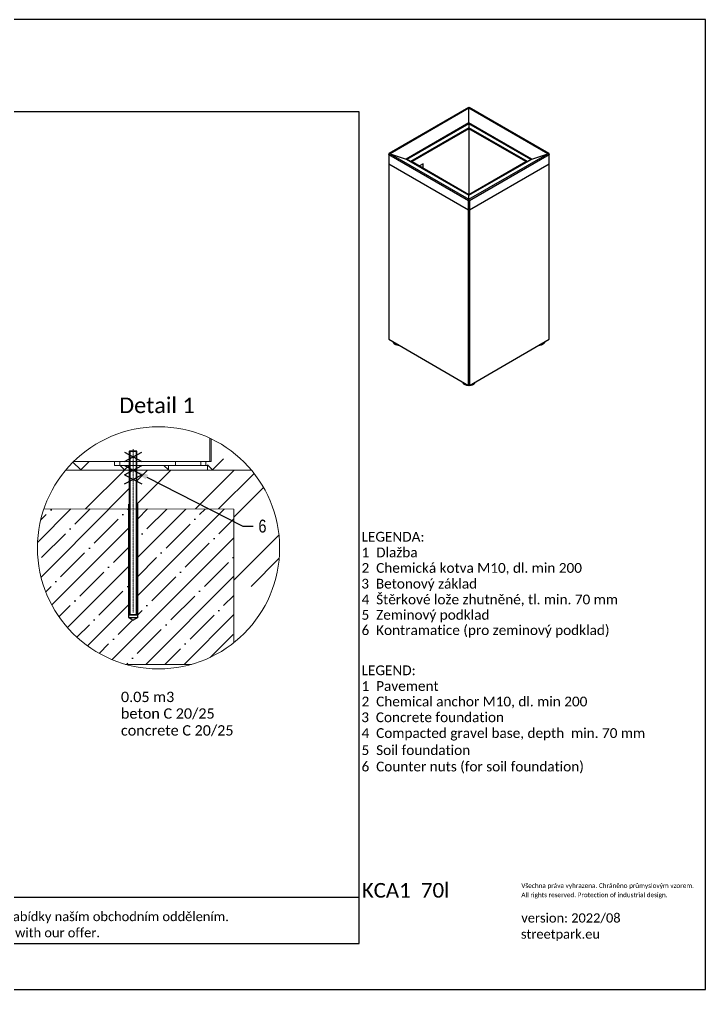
# Model space of a CAD drawing. Header units: millimetres. Extents: x 5064 to 10366, y 3085 to 6834.
# Drawn here: x 7715 to 10366, y 3085 to 6834 of the extents above; entities that cross this region are included whole.
import ezdxf
from ezdxf import colors
from ezdxf.entities.mleader import LeaderData, LeaderLine
from ezdxf.lldxf.tags import DXFTag
from ezdxf.math import Vec2, Vec3

# ---------------------------------------------------------------- set-up
doc = ezdxf.new("R2010")
doc.units = ezdxf.units.MM
doc.header["$LTSCALE"] = 0.3
doc.linetypes.add('DashDot', pattern=[15, 9, -3, 0, -3])
doc.layers.add('Nekreslit', color=6, linetype='Continuous', plot=False)
doc.layers.add('OSY', color=7, linetype='Continuous')
doc.layers.add('POSTAVY ATD', color=8, linetype='Continuous')
doc.layers.add('SRAFY', color=251, linetype='Continuous', lineweight=13)
doc.styles.add('Calibri', font='calibri.ttf')
doc.styles.add('SEACAD_Arial', font='arial.ttf', dxfattribs={"width": 0.8})
tags = doc.linetypes.add('HIDDEN2', pattern=[4.7625, 3.175, -1.5875]).pattern_tags.tags
tags[6:7] = [DXFTag(74, 4), DXFTag(75, 0), DXFTag(340, '0'), DXFTag(46, 0.0), DXFTag(50, 0.0), DXFTag(44, 0.0), DXFTag(45, 0.0)]
tags[4:5] = [DXFTag(74, 4), DXFTag(75, 0), DXFTag(340, '0'), DXFTag(46, 0.0), DXFTag(50, 0.0), DXFTag(44, 0.0), DXFTag(45, 0.0)]
pattern_1 = [(45, (-14279.41, -10859.28), (-84.8528, 84.8528), [60, -60]), (135, (-14109.71, -10859.28), (-84.8528, -84.8528), [60, -60])]

msp = doc.modelspace()

# ---------------------------------------------------------------- hatches: boundary and pattern name
at = {"true_color": 0xc7c8ca, "transparency": 33554508}
h = msp.add_hatch(dxfattribs=at)
h.set_pattern_fill('ANSI35', color=9, scale=16.5)
h.set_pattern_definition([(45, (-13351.54, -10989.32), (-74.0871, 74.0871), []), (45, (-13277.46, -10989.32), (-74.0871, 74.0871), [130.96875, -26.19375, 0, -26.19375])])
edge = h.paths.add_edge_path()
edge.add_line((8136.5, 4523.4), (8136.6, 4942.3))
edge.add_line((8136.6, 4942.3), (7809.7, 4942.5))
edge.add_arc((8252.8, 4792.2), 467.9, 161.2652, 254.1686)
edge.add_line((8125.2, 4342), (8380.5, 4342))
edge.add_arc((8252.8, 4792.2), 467.9, 285.8316, 308.4095)
edge.add_line((8543.6, 4425.6), (8543.6, 4942))
edge.add_line((8543.6, 4942), (8172.7, 4942.3))
edge.add_line((8172.7, 4942.3), (8172.5, 4523.4))
edge.add_line((8172.5, 4523.4), (8154.5, 4513.1))
edge.add_line((8154.5, 4513.1), (8136.5, 4523.4))
at = {"layer": 'SRAFY'}
h = msp.add_hatch(dxfattribs=at)
h.set_pattern_fill('TERACO', color=256, scale=60)
h.set_pattern_definition(pattern_1)
edge = h.paths.add_edge_path()
edge.add_arc((8252.8, 4792.2), 467.9, 39.8009, 47.2944)
edge.add_line((8570.2, 5136.1), (8441.4, 5136.1))
edge.add_line((8441.4, 5136.1), (8441.4, 5091.8))
edge.add_line((8441.4, 5091.8), (8612.4, 5091.8))
h = msp.add_hatch(dxfattribs=at)
h.set_pattern_fill('TERACO', color=256, scale=60)
h.set_pattern_definition(pattern_1)
edge = h.paths.add_edge_path()
edge.add_line((8082.4, 5110.9), (8082.4, 5125.9))
edge.add_line((8082.4, 5125.9), (7924.5, 5125.9))
edge.add_arc((8244.2, 4792.8), 461.7, 133.8263, 139.4597)
edge.add_line((7893.3, 5092.9), (8291.4, 5092.9))
edge.add_line((8291.4, 5092.9), (8291.4, 5110.9))
edge.add_line((8291.4, 5110.9), (8082.4, 5110.9))
h = msp.add_hatch(dxfattribs=at)
h.set_pattern_fill('GOST_GROUND', color=256, scale=30)
h.set_pattern_definition([(45, (-16315.52, -10858.4), (424.264, -3e-14), [600]), (45, (-16225.52, -10858.4), (424.264, -3e-14), [600]), (45, (-16135.52, -10858.4), (424.264, -3e-14), [600])])
edge = h.paths.add_edge_path()
edge.add_line((8139.5, 4942.5), (8139.5, 5092.5))
edge.add_line((8139.5, 5092.5), (7893.9, 5092.4))
edge.add_arc((8252.8, 4792.2), 467.9, 140.0988, 161.2744)
edge.add_line((7809.7, 4942.5), (8139.5, 4942.5))
edge = h.paths.add_edge_path()
edge.add_line((8169.5, 5092.5), (8169.5, 4942.5))
edge.add_line((8169.5, 4942.5), (8543.6, 4942.6))
edge.add_line((8543.6, 4942.6), (8543.6, 4643.3))
edge.add_line((8543.6, 4643.3), (8696.5, 4643.3))
edge.add_arc((8252.8, 4792.2), 467.9, 341.4458, 399.9602)
edge.add_line((8611.5, 5092.8), (8169.5, 5092.5))

# ---------------------------------------------------------------- linework, layer by layer
at = {"color": 7, "linetype": 'Continuous', "lineweight": 25}
for p, q in [((9451.1, 6493), (9143.2, 6315.3)), ((9452.1, 6491.1), (9147.3, 6315.1)), ((9452.1, 6491.1), (9452.1, 6492.6)), ((9452.1, 6492.6), (9452.1, 6491.1)), ((9452.1, 6434.4), (9452.1, 6491.1)), ((9756.8, 6315.1), (9452.1, 6491.1)), ((9760.9, 6315.3), (9453.1, 6493)), ((9452.1, 6434.4), (9209.5, 6294.4)), ((9452.1, 6415.2), (9226.2, 6284.8)), ((9452.1, 6411.1), (9232.9, 6284.6)), ((9452.1, 6431), (9452.1, 6434.4)), ((9694.6, 6294.4), (9452.1, 6434.4)), ((9452.1, 6434.4), (9452.1, 6431)), ((9452.1, 6431), (9452.1, 6415.2)), ((9677.9, 6284.8), (9452.1, 6415.2)), ((9671.3, 6284.6), (9452.1, 6411.1)), ((9452.1, 6411.1), (9452.1, 6158)), ((9142.3, 6312.2), (9142.3, 6313.8)), ((9142.3, 6312.2), (9450.6, 6134.2)), ((9142.3, 6312.2), (9142.3, 6275.6)), ((9147.3, 6315.1), (9209.5, 6294.4)), ((9147.3, 6315.1), (9452.1, 6139.2)), ((9452.1, 6139.2), (9756.8, 6315.1)), ((9453.5, 6134.2), (9761.8, 6312.2)), ((9694.6, 6294.4), (9756.8, 6315.1)), ((9761.8, 6313.8), (9761.8, 6312.2)), ((9761.8, 6275.6), (9761.8, 6312.2)), ((9142.3, 6275.6), (9450.6, 6097.6)), ((9142.3, 6275.6), (9142.3, 5597.9)), ((9209.5, 6294.4), (9452.1, 6154.4)), ((9452.1, 6154.5), (9210.4, 6294)), ((9232.9, 6284.6), (9452.1, 6158)), ((9275.3, 6276.4), (9261.1, 6268.3)), ((9275.3, 6260.1), (9275.3, 6276.4)), ((9452.1, 6154.4), (9694.6, 6294.4)), ((9693.7, 6294), (9452.1, 6154.5)), ((9452.1, 6158), (9671.3, 6284.6)), ((9453.5, 6097.6), (9761.8, 6275.6)), ((9761.8, 5597.9), (9761.8, 6275.6)), ((9452.1, 6154.4), (9452.1, 6154.5)), ((9452.1, 6154.5), (9452.1, 6154.4)), ((9452.1, 6139.2), (9452.1, 6154.4)), ((9452.1, 6135), (9450.6, 6134.2)), ((9450.6, 6097.6), (9450.6, 6134.2)), ((9452.1, 6138.3), (9452.1, 6139.2)), ((9452.1, 6139.2), (9452.1, 6138.3)), ((9452.1, 6138.3), (9452.1, 6136.7)), ((9452.1, 6135), (9452.1, 6136.7)), ((9452.1, 6136.7), (9452.1, 6135)), ((9452.1, 6098.4), (9452.1, 6135)), ((9452.1, 6135), (9453.5, 6134.2)), ((9453.5, 6134.2), (9453.5, 6097.6)), ((9452.1, 6098.4), (9450.6, 6097.6)), ((9450.6, 6097.6), (9453.5, 6097.6)), ((9450.6, 5419.9), (9450.6, 6097.6)), ((9452.1, 6098.4), (9453.5, 6097.6)), ((9453.5, 6097.6), (9453.5, 5419.9)), ((9142.3, 5597.9), (9450.6, 5419.9)), ((9453.5, 5419.9), (9761.8, 5597.9)), ((9738.3, 5584.3), (9738.6, 5584.5)), ((9434.2, 5429.4), (9434.5, 5429.2)), ((9453.5, 5419.9), (9450.6, 5419.9)), ((9469.6, 5429.2), (9469.9, 5429.4))]:
    msp.add_line(p, q, dxfattribs=at)
at = {"color": 1, "linetype": 'Continuous', "lineweight": 25}
for p, q in [((9142.8, 6313.6), (9142.3, 6313.8)), ((9761.4, 6313.6), (9761.8, 6313.8))]:
    msp.add_line(p, q, dxfattribs=at)
at = {"color": 7, "linetype": 'Continuous', "lineweight": 18}
for p, q in [((8450.4, 5125.9), (8450.4, 5216.4)), ((8456.4, 5213.6), (8456.4, 5125.9)), ((7924.8, 5125.9), (8450.4, 5125.9)), ((8082.4, 5110.9), (8082.4, 5125.9)), ((8082.4, 5110.9), (8103.3, 5110.9)), ((8103.3, 5110.9), (8103.3, 5125.9)), ((8103.3, 5110.9), (8291.4, 5110.9)), ((8291.4, 5110.9), (8291.4, 5092.9)), ((8291.4, 5110.9), (8441.4, 5110.9)), ((8318.3, 5125.9), (8318.3, 5110.9)), ((8415.9, 5125.9), (8415.9, 5110.9)), ((8435.4, 5125.9), (8435.4, 5110.9)), ((8441.4, 5092.9), (8441.4, 5110.9)), ((8456.4, 5125.9), (8450.4, 5125.9)), ((8291.4, 5092.9), (8441.4, 5092.9))]:
    msp.add_line(p, q, dxfattribs=at)
for p, q in [((8120.7, 5161.9), (8188.2, 5125.9)), ((8120.7, 5125.9), (8188.2, 5161.9)), ((8141.9, 5167.4), (8139.5, 5165)), ((8169.5, 5165), (8139.5, 5165)), ((8139.5, 5165), (8139.5, 4534.8)), ((8141.9, 5167.4), (8167.1, 5167.4)), ((8141.9, 5167.4), (8141.9, 4532.4)), ((8169.5, 5165), (8167.1, 5167.4)), ((8167.1, 4532.4), (8167.1, 5167.4)), ((8169.5, 4534.8), (8169.5, 5165)), ((8120.7, 5110.9), (8188.2, 5074.9)), ((8120.7, 5074.9), (8188.2, 5110.9)), ((8120.7, 5074.9), (8188.2, 5038.9)), ((8120.7, 5038.9), (8188.2, 5074.9)), ((8139.5, 4534.8), (8169.5, 4534.8)), ((8139.5, 4534.8), (8141.9, 4532.4)), ((8167.1, 4532.4), (8154.5, 4532.4)), ((8167.1, 4532.4), (8169.5, 4534.8))]:
    msp.add_line(p, q)
at = {"linetype": 'HIDDEN2'}
for p, q in [((8136.6, 4960.3), (8136.5, 4523.4)), ((8172.5, 4523.4), (8172.7, 4960.3))]:
    msp.add_line(p, q, dxfattribs=at)
at = {"color": 7, "linetype": 'HIDDEN2', "ltscale": 0.2}
msp.add_line((8136.5, 4523.4), (8172.5, 4523.4), dxfattribs=at)
at = {"linetype": 'HIDDEN2', "ltscale": 0.2}
for p in [(8136.5, 4523.4), (8172.5, 4523.4)]:
    msp.add_line(p, (8154.5, 4513.1), dxfattribs=at)
at = {"color": 7, "linetype": 'HIDDEN2'}
msp.add_line((8154.5, 4532.4), (8141.9, 4532.4), dxfattribs=at)
at = {"color": 7, "linetype": 'Continuous', "lineweight": 25, "flags": 128}
for points in [[(9691.6, 6292.8), (9452.1, 6431), (9212.5, 6292.8)], [(9158.4, 5588.6), (9158.8, 5587), (9159.5, 5585.4), (9160.6, 5583.8), (9161.9, 5582.3), (9163.6, 5580.9), (9165.6, 5579.6), (9167.8, 5578.4), (9170.2, 5577.4), (9172.8, 5576.6), (9175.5, 5576), (9178.4, 5575.6), (9181.3, 5575.3), (9181.4, 5575.3)], [(9722.7, 5575.3), (9723.4, 5575.4), (9726.3, 5575.6), (9729.1, 5576.1), (9731.8, 5576.8), (9734.4, 5577.6), (9736.8, 5578.6), (9739, 5579.8), (9740.9, 5581.1), (9742.5, 5582.6), (9743.8, 5584.1), (9744.8, 5585.7), (9745.4, 5587.4), (9745.7, 5588.6)], [(9165.5, 5584.5), (9165.6, 5584.5), (9165.8, 5584.3)], [(9427.1, 5433.5), (9427.3, 5432.7), (9427.9, 5431), (9428.8, 5429.4), (9430, 5427.8), (9431.5, 5426.4), (9433.4, 5425), (9435.5, 5423.8), (9437.8, 5422.7), (9440.3, 5421.8), (9443, 5421.1), (9445.8, 5420.6), (9448.7, 5420.3), (9450.1, 5420.2)], [(9454, 5420.2), (9454.7, 5420.2), (9457.6, 5420.5), (9460.4, 5421), (9463.1, 5421.7), (9465.7, 5422.5), (9468.1, 5423.5), (9470.3, 5424.7), (9472.2, 5426), (9473.8, 5427.4), (9475.1, 5429), (9476.1, 5430.6), (9476.7, 5432.2), (9477, 5433.5)]]:
    msp.add_lwpolyline(points, dxfattribs=at)
at = {"lineweight": 9}
msp.add_circle((8252.8, 4792.2), 467.9, dxfattribs=at)
at = {"color": 7, "linetype": 'Continuous', "lineweight": 25}
for centre, major_axis, ratio, start_param, end_param in [((9452.1, 6490.2), (-0.91, 2.92), 0.368996, 5.580441, 6.365757), ((9452.1, 6490.2), (0.91, 2.92), 0.368996, 6.200613, 6.98593), ((9145.2, 6313), (2.49, -1.88), 0.711574, 2.062249, 3.633046), ((9145.2, 6313), (2.49, 1.88), 0.711574, 1.079343, 2.65014), ((9145.2, 6313), (4.24, 0), 0.577382, 1.047198, 1.570796), ((9145.2, 6313), (4.24, 0), 0.577382, 1.047198, 1.570796), ((9758.9, 6313), (4.24, 0), 0.577382, 1.570796, 2.094395), ((9758.9, 6313), (4.24, 0), 0.577382, 1.570796, 2.094395), ((9758.9, 6313), (2.49, 1.88), 0.711574, 5.791732, 7.362529), ((9758.9, 6313), (2.49, -1.88), 0.711574, 0.491453, 2.062249), ((9207.4, 6292.3), (4.24, 0), 0.577382, 0.785479, 1.047198), ((9207.4, 6292.3), (4.24, 0), 0.577382, 0.785479, 1.047198), ((9696.7, 6292.3), (4.24, 0), 0.577382, 2.094395, 2.356113), ((9696.7, 6292.3), (4.24, 0), 0.577382, 2.094395, 2.356113), ((9452.1, 6135.8), (0.91, 2.92), 0.368996, 0.702745, 2.273541), ((9452.1, 6135.8), (-0.91, 2.92), 0.368996, 4.009644, 5.580441)]:
    msp.add_ellipse(centre, major_axis=major_axis, ratio=ratio, start_param=start_param, end_param=end_param, dxfattribs=at)
at = {"layer": 'Nekreslit'}
msp.add_line((5421.4, 3442.3), (9027.3, 3442.3), dxfattribs=at)
for points in [[(5064.4, 3085.3), (10366.1, 3085.3), (10366.1, 6834), (5064.4, 6834)], [(5421.4, 3263.8), (9027.3, 3263.8), (9027.3, 6477), (5421.4, 6477)]]:
    msp.add_lwpolyline(points, close=True, dxfattribs=at)
at = {"layer": 'OSY', "linetype": 'DashDot', "lineweight": 9}
msp.add_line((8154.5, 5174), (8154.5, 4542), dxfattribs=at)
at = {"layer": 'POSTAVY ATD', "lineweight": 5}
msp.add_line((7894.3, 5092.9), (8611.4, 5092.9), dxfattribs=at)
for points in [[(8543.6, 4425.6), (8543.6, 4942), (7809.7, 4942.5)], [(8125.2, 4342), (8380.5, 4342)]]:
    msp.add_lwpolyline(points, dxfattribs=at)

# ---------------------------------------------------------------- texts
at = {"style": 'Calibri'}
for s, height, p in [('LEGENDA:', 37.73, (9037.1, 4816.2)), ('1  Dlažba', 37.73, (9037.1, 4755.6)), ('2  Chemická kotva M10, dl. min 200', 37.733, (9037.1, 4695.7)), ('3  Betonový základ', 37.733, (9036, 4634.8)), ('4  Štěrkové lože zhutněné, tl. min. 70 mm', 37.733, (9037.1, 4573.8)), ('5  Zeminový podklad', 37.733, (9037.1, 4514.3)), ('6  Kontramatice (pro zeminový podklad)', 37.733, (9037.1, 4455.2)), ('LEGEND:', 37.73, (9037.1, 4300.1)), ('1  Pavement', 37.733, (9037.1, 4239.4)), ('0.05 m3', 40, (8107.5, 4196.2)), ('2  Chemical anchor M10, dl. min 200', 37.733, (9037.1, 4179.5)), ('beton C 20/25', 40, (8107.5, 4132)), ('3  Concrete foundation', 37.733, (9036, 4118.6)), ('concrete C 20/25', 40, (8107.5, 4066.8)), ('4  Compacted gravel base, depth  min. 70 mm', 37.733, (9037.1, 4057.6)), ('5  Soil foundation', 37.733, (9037.1, 3991.7)), ('6  Counter nuts (for soil foundation)', 37.733, (9037.1, 3928.3)), ('KCA1  70l', 56.6, (9038.1, 3440.6)), ('Všechna práva vyhrazena. Chráněno průmyslovým vzorem.', 17.851, (9654.2, 3478)), ('All rights reserved. Protection of industrial design.', 17.851, (9654.2, 3442.3)), ('Rozměry výrobků, základů a kotvení jsou pouze orientační. Přesné rozměry obdržíte při zpracování nabídky naším obchodním oddělením.', 35.7004, (5426.3, 3349.8)), ('version: 2022/08', 35.702, (9654.2, 3344.3)), ('Dimensions of products, fundations and anchors are informative only. The exact dimensions you get with our offer.', 35.7004, (5424.8, 3287.4)), ('streetpark.eu', 35.702, (9652.7, 3281.9))]:
    msp.add_text(s, height=height, dxfattribs=at).set_placement(p)
at = {"insert": (8100.9, 5372.8), "char_height": 60, "attachment_point": 1, "style": 'Calibri'}
msp.add_mtext_dynamic_manual_height_columns('Detail 1', width=289.914, gutter_width=200, heights=[0], dxfattribs=at)

# ---------------------------------------------------------------- leaders
ml = msp.add_multileader_mtext('Standard')
ml.set_content('6', color=256, style='SEACAD_Arial')
ml.set_leader_properties()
ml.build(insert=Vec2(0, 0))
ml.multileader.update_dxf_attribs({"text_right_attachment_type": 6, "dogleg_length": 2, "arrow_head_size": 60, "scale": 20})
ctx = ml.context
ctx.base_point, ctx.scale, ctx.char_height, ctx.arrow_head_size, ctx.landing_gap_size, ctx.plane_origin = Vec3(8618.7, 4875.8), 20, 50, 60, 20, Vec3(8072.3, 5051.3)
ctx.right_attachment = 6
notes = []
notes.append((ctx, [(0, (1, 1, 0), (8578.7, 4875.8), (1, 0), 40, [(0, [(8154.5, 5092.9)], 0, [])])]))
ctx.mtext.insert, ctx.mtext.flow_direction = Vec3(8638.7, 4901.2), 5
for ctx, leaders in notes:
    for number, flags, end, landing, length, lines in leaders:
        leader = LeaderData()
        leader.index, (leader.has_last_leader_line, leader.has_dogleg_vector, leader.attachment_direction) = number, flags
        leader.last_leader_point, leader.dogleg_vector, leader.dogleg_length = Vec3(end), Vec3(landing), length
        for number, points, colour, breaks in lines:
            line = LeaderLine()
            line.index, line.vertices, line.color, line.breaks = number, Vec3.list(points), colors.encode_raw_color(colour), breaks
            leader.lines.append(line)
        ctx.leaders.append(leader)

doc.saveas('drawing.dxf')
